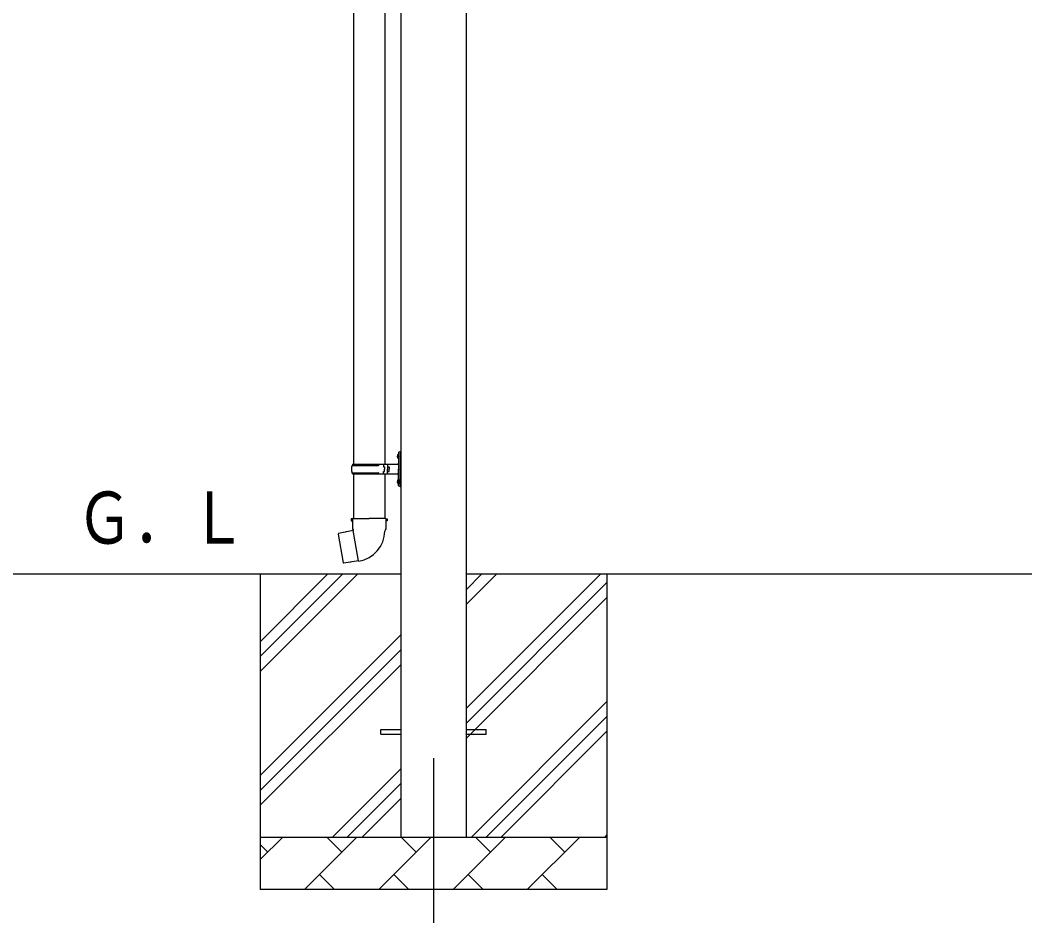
# Model space of a CAD drawing. Units: millimetres, scale not verified. Extents: x -12615 to 12615, y -8910 to 8910.
# Drawn here: x -1757 to 155, y -5632 to -3928 of the extents above; entities that cross this region are included whole.
import ezdxf
from ezdxf.enums import TextEntityAlignment as Align

# ---------------------------------------------------------------- set-up
doc = ezdxf.new("R2010")
doc.units = ezdxf.units.MM
doc.header["$LTSCALE"] = 40
for name, color, linetype in [('0-3_YKK_12', 2, 'Continuous'), ('0-4_YKK_13', 4, 'Continuous'), ('0-5_YKK_A1', 4, 'Continuous')]:
    doc.layers.add(name, color=color, linetype=linetype)
doc.styles.add('ＭＳ ゴシック', font='')
doc.styles.get('ＭＳ ゴシック').set_extended_font_data('MS Gothic')

msp = doc.modelspace()

# ---------------------------------------------------------------- linework, layer by layer
at = {"layer": '0-3_YKK_12'}
msp.add_line((-970.25, -5332.18), (-970.25, -5832.18), dxfattribs=at)
at = {"layer": '0-4_YKK_13'}
for p, q in [((-1122.75, -3868.68), (-1122.75, -4773.18)), ((-1062.75, -3868.68), (-1062.75, -4773.18)), ((-1039.05, -4756.04), (-1037.01, -4757.03)), ((-1037.78, -4754.03), (-1037.15, -4754.03)), ((-1037.78, -4754.03), (-1037.78, -4762.33)), ((-1037.78, -4762.33), (-1037.15, -4762.33)), ((-1037.15, -4754.03), (-1037.15, -4762.33)), ((-1037.15, -4754.03), (-1036.75, -4754.43)), ((-1037.15, -4762.33), (-1036.75, -4761.93)), ((-1037.01, -4757.03), (-1036.4, -4758.18)), ((-1036.75, -4750.18), (-1033.75, -4748.68)), ((-1036.75, -4750.18), (-1036.75, -4782.18)), ((-1036.75, -4754.43), (-1036.75, -4761.93)), ((-1033.75, -4748.68), (-1033.75, -4782.18)), ((-1033.75, -4748.68), (-1032.75, -4748.68)), ((-1032.75, -4748.68), (-1032.75, -4782.18)), ((-1125.75, -4775.18), (-1075.42, -4775.18)), ((-1124.75, -4773.18), (-1038.75, -4773.18)), ((-1124.75, -4773.18), (-1124.75, -4775.18)), ((-1065.75, -4773.18), (-1065.75, -4777.68)), ((-1065.75, -4777.68), (-1063.75, -4777.68)), ((-1063.75, -4777.68), (-1063.75, -4782.18)), ((-1057.75, -4773.18), (-1057.75, -4782.18)), ((-1057.75, -4777.68), (-1054.75, -4777.68)), ((-1054.75, -4777.68), (-1054.75, -4782.18)), ((-1125.75, -4789.18), (-1075.42, -4789.18)), ((-1124.75, -4791.18), (-1124.75, -4789.18)), ((-1124.75, -4791.18), (-1038.75, -4791.18)), ((-1122.75, -4791.18), (-1122.75, -4876.11)), ((-1065.75, -4791.18), (-1065.75, -4786.68)), ((-1065.75, -4786.68), (-1063.75, -4786.68)), ((-1063.75, -4786.68), (-1063.75, -4782.18)), ((-1062.75, -4791.18), (-1062.75, -4876.11)), ((-1057.75, -4791.18), (-1057.75, -4782.18)), ((-1057.75, -4786.68), (-1054.75, -4786.68)), ((-1054.75, -4786.68), (-1054.75, -4782.18)), ((-1036.75, -4814.18), (-1036.75, -4782.18)), ((-1033.75, -4815.68), (-1033.75, -4782.18)), ((-1032.75, -4815.68), (-1032.75, -4782.18)), ((-1039.05, -4804.04), (-1037.01, -4805.03)), ((-1037.78, -4802.03), (-1037.15, -4802.03)), ((-1037.78, -4802.03), (-1037.78, -4810.33)), ((-1037.78, -4810.33), (-1037.15, -4810.33)), ((-1037.15, -4802.03), (-1037.15, -4810.33)), ((-1037.15, -4802.03), (-1036.75, -4802.43)), ((-1037.15, -4810.33), (-1036.75, -4809.93)), ((-1037.01, -4805.03), (-1036.4, -4806.18)), ((-1036.75, -4802.43), (-1036.75, -4809.93)), ((-1036.75, -4814.18), (-1033.75, -4815.68)), ((-1033.75, -4815.68), (-1032.75, -4815.68)), ((-1124.6, -4876.11), (-1126.75, -4876.89)), ((-1126.75, -4876.89), (-1126.75, -4880.51)), ((-1124.6, -4876.11), (-1092.75, -4876.11)), ((-1124.6, -4876.11), (-1124.51, -4881.33)), ((-1060.9, -4876.11), (-1092.75, -4876.11)), ((-1060.9, -4876.11), (-1058.75, -4876.89)), ((-1058.75, -4876.89), (-1058.75, -4880.51)), ((-1126.75, -4880.51), (-1124.51, -4881.33)), ((-1124.51, -4881.33), (-1124.25, -4896.11)), ((-1124.25, -4896.11), (-1122.9, -4898.11)), ((-1061.25, -4896.11), (-1062.56, -4898.05)), ((-1058.75, -4880.51), (-1060.99, -4881.33)), ((-1151.21, -4904.56), (-1152.02, -4905.73)), ((-1152.02, -4905.73), (-1142.4, -4960.29)), ((-1123.34, -4899.31), (-1151.21, -4904.56)), ((-1138.47, -4901.96), (-1138.68, -4902.2)), ((-1112.99, -4956.61), (-1123.12, -4899.13)), ((-1123.1, -4898.31), (-1123.1, -4899.02)), ((-1122.9, -4898.11), (-1122.93, -4898.12)), ((-1062.56, -4898.05), (-1062.64, -4900.21)), ((-1128.38, -4959.2), (-1128.66, -4959.05)), ((-1112.68, -4957.37), (-1112.93, -4956.71)), ((-1070.25, -5277.68), (-1032.75, -5277.68)), ((-1070.25, -5286.68), (-1070.25, -5277.68)), ((-907.75, -5277.68), (-870.25, -5277.68)), ((-870.25, -5286.68), (-870.25, -5277.68)), ((-1070.25, -5286.68), (-1032.75, -5286.68)), ((-907.75, -5286.68), (-870.25, -5286.68))]:
    msp.add_line(p, q, dxfattribs=at)
for points in [[(-1039.05, -4760.33), (-1037.01, -4759.33), (-1036.4, -4758.18)], [(-1039.05, -4808.33), (-1037.01, -4807.33), (-1036.4, -4806.18)], [(-1060.9, -4876.11), (-1060.99, -4881.33), (-1061.25, -4896.11)], [(-1136.22, -4901.74), (-1136.5, -4901.59), (-1138.47, -4901.96)], [(-1113.26, -4956.51), (-1141.24, -4961.11), (-1142.4, -4960.29)], [(-1126.19, -4958.64), (-1126.4, -4958.88), (-1128.38, -4959.2)]]:
    msp.add_lwpolyline(points, dxfattribs=at)
for centre, radius, start, end in [((-1033.45, -4758.18), 6, 136.21765, 223.78235), ((-1077, -4782.18), 49.25, 171.82876, 180.00002), ((-1075.42, -4773.18), 2, 270, 359.99998), ((-1038.75, -4771.18), 2, 270, 359.99998), ((-1077, -4782.18), 49.25, 180.00002, 188.17127), ((-1075.42, -4791.18), 2, 0.00005, 90.00004), ((-1038.75, -4793.18), 2, 0.00005, 90.00004), ((-1033.45, -4806.18), 6, 136.21765, 223.78235), ((-1123.4, -4899.02), 0.3, 280.66842, 0), ((-1122.9, -4898.31), 0.2, 100, 180), ((-1122.9, -4898.11), 60.3, 279.96938, 358), ((-1113.21, -4956.81), 0.3, 20, 99.33158), ((-1112.5, -4957.3), 0.2, 200, 279.96938)]:
    msp.add_arc(centre, radius, start, end, dxfattribs=at)
at = {"layer": '0-5_YKK_A1'}
for p, q in [((-1032.75, -2685.18), (-1032.75, -5482.18)), ((-907.75, -5482.18), (-907.75, -2685.18)), ((-1032.75, -4982.18), (-1830.91, -4982.18)), ((-1300.25, -4982.18), (-1300.25, -5582.18)), ((-1300.25, -5167.23), (-1115.2, -4982.18)), ((-1300.25, -5138.95), (-1143.49, -4982.18)), ((-1300.25, -5110.67), (-1171.77, -4982.18)), ((467.25, -4982.18), (-907.75, -4982.18)), ((-907.75, -5237.28), (-652.65, -4982.18)), ((-907.75, -5039.29), (-850.64, -4982.18)), ((-907.75, -5011.01), (-878.93, -4982.18)), ((-640.25, -4982.18), (-640.25, -5582.18)), ((-907.75, -5265.57), (-640.25, -4998.07)), ((-907.75, -5293.85), (-640.25, -5026.35)), ((-1300.25, -5365.22), (-1032.75, -5097.72)), ((-1300.25, -5393.51), (-1032.75, -5126.01)), ((-1300.25, -5421.79), (-1032.75, -5154.29)), ((-898.09, -5482.18), (-640.25, -5224.34)), ((-869.81, -5482.18), (-640.25, -5252.62)), ((-841.53, -5482.18), (-640.25, -5280.91)), ((-1162.65, -5482.18), (-1032.75, -5352.28)), ((-1134.37, -5482.18), (-1032.75, -5380.57)), ((-1106.08, -5482.18), (-1032.75, -5408.85)), ((-1300.25, -5482.18), (-640.25, -5482.18)), ((-1300.25, -5525.08), (-1257.36, -5482.18)), ((-1215.94, -5582.18), (-1115.94, -5482.18)), ((-1144.49, -5510.74), (-1173.04, -5482.18)), ((-1074.52, -5582.18), (-974.52, -5482.18)), ((-1003.07, -5510.74), (-1031.62, -5482.18)), ((-933.09, -5582.18), (-833.09, -5482.18)), ((-861.65, -5510.74), (-890.2, -5482.18)), ((-791.67, -5582.18), (-691.67, -5482.18)), ((-720.23, -5510.74), (-748.78, -5482.18)), ((-643.54, -5482.18), (-640.25, -5478.9)), ((-1285.91, -5510.74), (-1300.25, -5496.4)), ((-1187.38, -5553.63), (-1158.83, -5582.18)), ((-1045.96, -5553.63), (-1017.41, -5582.18)), ((-904.54, -5553.63), (-875.99, -5582.18)), ((-763.12, -5553.63), (-734.57, -5582.18)), ((-640.25, -5582.18), (-1300.25, -5582.18))]:
    msp.add_line(p, q, dxfattribs=at)

# ---------------------------------------------------------------- texts
at = {"layer": '0-5_YKK_A1', "style": 'ＭＳ ゴシック', "width": 0.8}
msp.add_text('Ｇ．Ｌ', height=98.97, dxfattribs=at).set_placement((-1650.2, -4953.73), align=Align.BOTTOM_LEFT)

doc.saveas('drawing.dxf')
